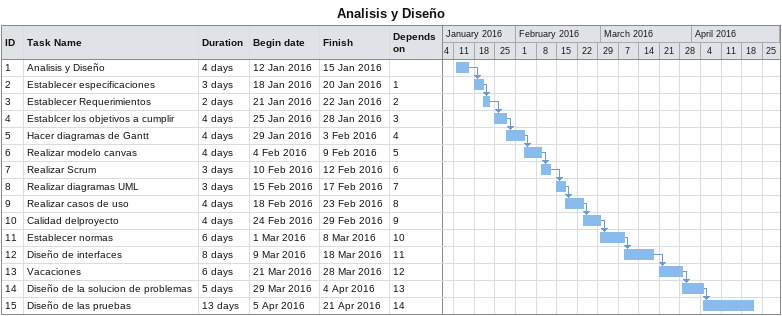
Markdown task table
Analisis y Diseño

| ID | Task | Duration | Start | Finish | Predecessors |
|---|---|---|---|---|---|
| 1 | Analisis y Diseño | 4d | 2016-01-12 | 2016-01-15 |  |
| 2 | Establecer especificaciones | 3d | 2016-01-18 | 2016-01-20 | 1 |
| 3 | Establecer Requerimientos | 2d | 2016-01-21 | 2016-01-22 | 2 |
| 4 | Establcer los objetivos a cumplir | 4d | 2016-01-25 | 2016-01-28 | 3 |
| 5 | Hacer diagramas de Gantt | 4d | 2016-01-29 | 2016-02-03 | 4 |
| 6 | Realizar modelo canvas | 4d | 2016-02-04 | 2016-02-09 | 5 |
| 7 | Realizar Scrum | 3d | 2016-02-10 | 2016-02-12 | 6 |
| 8 | Realizar diagramas UML | 3d | 2016-02-15 | 2016-02-17 | 7 |
| 9 | Realizar casos de uso | 4d | 2016-02-18 | 2016-02-23 | 8 |
| 10 | Calidad delproyecto | 4d | 2016-02-24 | 2016-02-29 | 9 |
| 11 | Establecer normas | 6d | 2016-03-01 | 2016-03-08 | 10 |
| 12 | Diseño de interfaces | 8d | 2016-03-09 | 2016-03-18 | 11 |
| 13 | Vacaciones | 6d | 2016-03-21 | 2016-03-28 | 12 |
| 14 | Diseño de la solucion de problemas | 5d | 2016-03-29 | 2016-04-04 | 13 |
| 15 | Diseño de las pruebas | 13d | 2016-04-05 | 2016-04-21 | 14 |
